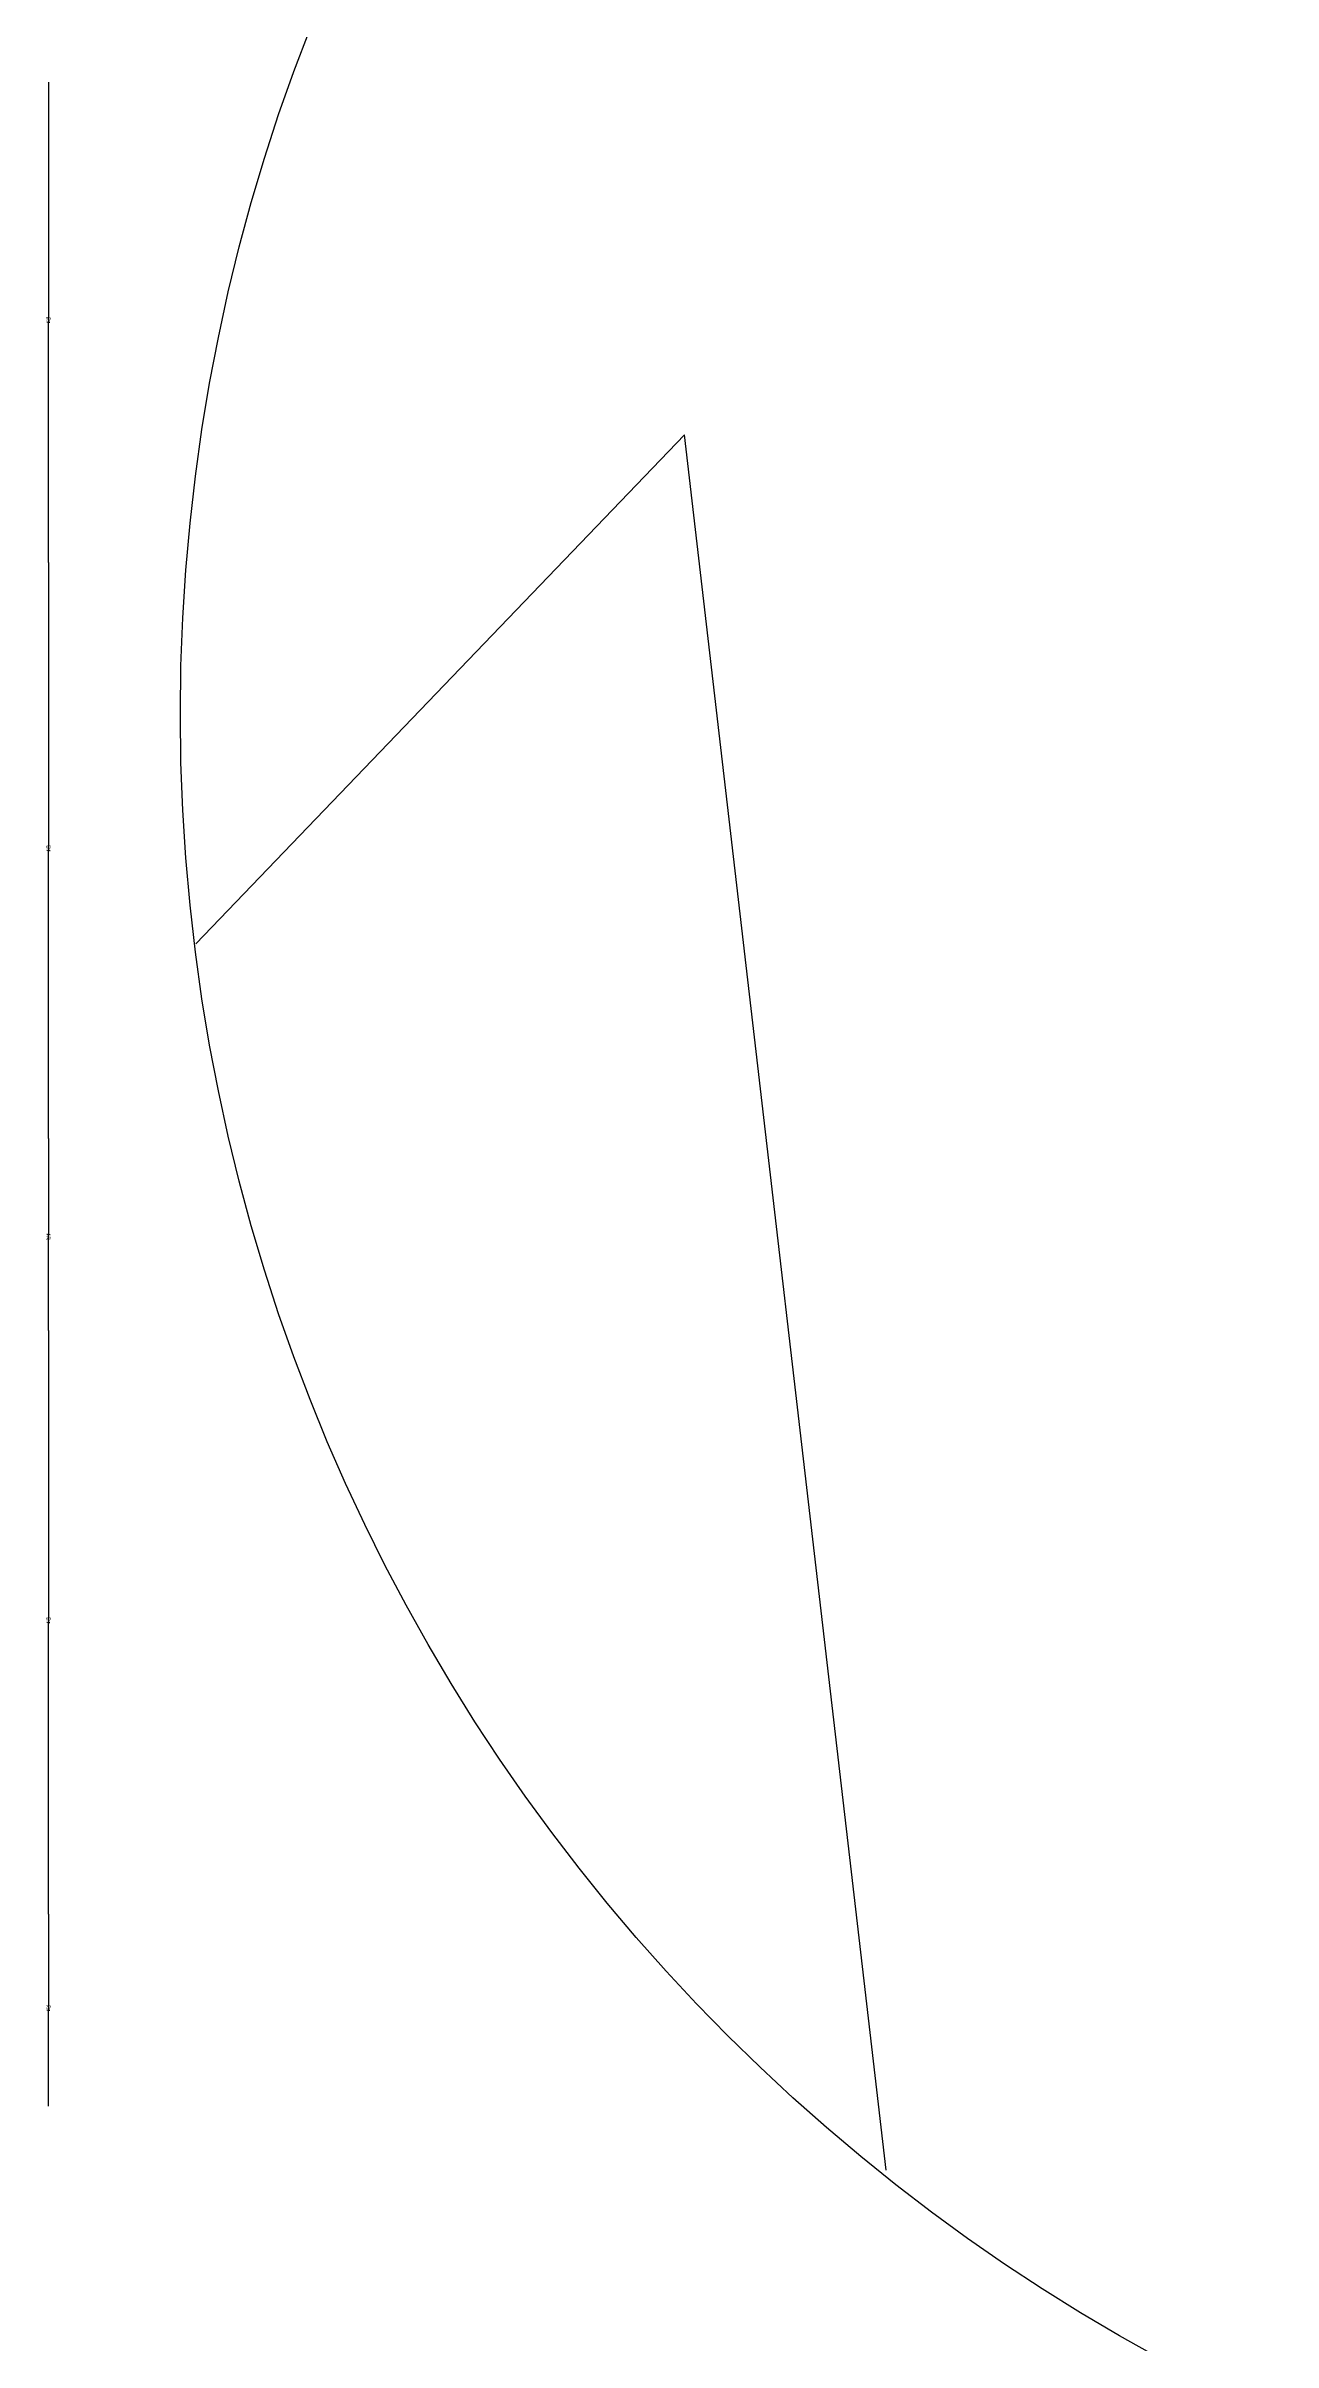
# Model space of a CAD drawing. Header units: metres. Extents: x 0 to 3549, y 0 to 4600.
# Drawn here: x 398 to 781, y 1551 to 2268 of the extents above; entities that cross this region are included whole.
import ezdxf

# ---------------------------------------------------------------- set-up
doc = ezdxf.new("R2010")
doc.units = ezdxf.units.M
doc.layers.add('BH', color=3, linetype='Continuous')
doc.layers.add('DIM', color=3, linetype='Continuous')
doc.dimstyles.get("Standard").update_dxf_attribs({"dimtxt": 2.5, "dimasz": 2.5, "dimexe": 1.25, "dimexo": 0.625, "dimtad": 1, "dimcen": 2.5, "dimazin": 3, "dimtfac": 1, "dimtmove": 0, "dimatfit": 3})

# ---------------------------------------------------------------- blocks, each defined once
blk = doc.blocks.new('*D4')
for p, q in [((398.82, 2106.7), (398.82, 2016.7)), ((398.57, 2016.7), (398.32, 2016.7)), ((398.82, 2016.7), (398.9, 2016.7)), ((398.9, 1926.7), (398.9, 2016.7)), ((399.15, 2016.7), (399.4, 2016.7))]:
    blk.add_line(p, q)
at = {"layer": 'Defpoints'}
for p in [(398.82, 2106.7), (398.82, 2016.7), (398.9, 1926.7)]:
    blk.add_point(p, dxfattribs=at)
at = {"layer": 'DIM', "insert": (398.86, 2017.825), "char_height": 1, "attachment_point": 5}
blk.add_mtext('60', dxfattribs=at)
blk = doc.blocks.new('*D12')
for p, q in [((398.82, 1866.7), (398.82, 1775.52)), ((398.57, 1775.52), (398.32, 1775.52)), ((398.82, 1684.33), (398.82, 1775.52)), ((398.82, 1775.52), (398.82, 1775.52)), ((399.07, 1775.52), (399.32, 1775.52))]:
    blk.add_line(p, q)
at = {"layer": 'Defpoints'}
for p in [(398.82, 1866.7), (398.82, 1775.52), (398.82, 1684.33)]:
    blk.add_point(p, dxfattribs=at)
at = {"layer": 'DIM', "insert": (398.82, 1776.645), "char_height": 1, "attachment_point": 5}
blk.add_mtext('60', dxfattribs=at)
blk = doc.blocks.new('*D13')
for p, q in [((398.82, 1684.33), (398.82, 1654.33)), ((398.57, 1654.33), (398.32, 1654.33)), ((398.82, 1624.33), (398.82, 1654.33)), ((398.82, 1654.33), (398.82, 1654.33)), ((399.07, 1654.33), (399.32, 1654.33))]:
    blk.add_line(p, q)
at = {"layer": 'Defpoints'}
for p in [(398.82, 1684.33), (398.82, 1654.33), (398.82, 1624.33)]:
    blk.add_point(p, dxfattribs=at)
at = {"layer": 'DIM', "insert": (398.82, 1655.455), "char_height": 1, "attachment_point": 5}
blk.add_mtext('20', dxfattribs=at)
blk = doc.blocks.new('*D14')
for p, q in [((398.9, 1926.7), (398.9, 1896.7)), ((398.57, 1896.7), (398.32, 1896.7)), ((398.82, 1866.7), (398.82, 1896.7)), ((398.9, 1896.7), (398.82, 1896.7)), ((399.15, 1896.7), (399.4, 1896.7))]:
    blk.add_line(p, q)
at = {"layer": 'Defpoints'}
for p in [(398.9, 1926.7), (398.9, 1896.7), (398.82, 1866.7)]:
    blk.add_point(p, dxfattribs=at)
at = {"layer": 'DIM', "insert": (398.86, 1895.575), "char_height": 1, "attachment_point": 5}
blk.add_mtext('20', dxfattribs=at)
blk = doc.blocks.new('*D24')
for p, q in [((398.82, 2256.7), (398.82, 2181.7)), ((398.57, 2181.7), (398.32, 2181.7)), ((398.82, 2106.7), (398.82, 2181.7)), ((398.82, 2181.7), (398.82, 2181.7)), ((399.07, 2181.7), (399.32, 2181.7))]:
    blk.add_line(p, q)
at = {"layer": 'Defpoints'}
for p in [(398.82, 2256.7), (398.82, 2181.7), (398.82, 2106.7)]:
    blk.add_point(p, dxfattribs=at)
at = {"layer": 'DIM', "insert": (398.82, 2182.825), "char_height": 1, "attachment_point": 5}
blk.add_mtext('50', dxfattribs=at)

msp = doc.modelspace()

# ---------------------------------------------------------------- hatches: boundary and pattern name
at = {"layer": 'BH'}
h = msp.add_hatch(dxfattribs=at)
h.set_pattern_fill('AR-CONC', scale=30)
h.paths.add_polyline_path([(440.06, 2059.28, 0.53), (1245.95, 1519.05, -0.14), (803.04, 2599.85, 0.3)])
h = msp.add_hatch(dxfattribs=at)
h.set_pattern_fill('ANSI31', scale=750)
h.paths.add_polyline_path([(803.04, 2599.85, 0.3), (440.06, 2059.28, 0.53), (1245.95, 1519.05, -0.14)])

# ---------------------------------------------------------------- linework, layer by layer
at = {"layer": 'DIM'}
msp.add_circle((1024.08, 2059.28), 584.02, dxfattribs=at)

# ---------------------------------------------------------------- dimensions: what is measured, and where the dimension line sits
for base, p1, p2, text, picture, middle in [((398.82, 2181.7), (398.82, 2256.7), (398.82, 2106.7), '50', '*D24', (398.82, 2182.825)), ((398.82, 2016.7), (398.82, 2106.7), (398.9, 1926.7), '60', '*D4', (398.86, 2017.825)), ((398.9, 1896.7), (398.9, 1926.7), (398.82, 1866.7), '20', '*D14', (398.86, 1895.575)), ((398.82, 1775.52), (398.82, 1866.7), (398.82, 1684.33), '60', '*D12', (398.82, 1776.645)), ((398.82, 1654.33), (398.82, 1684.33), (398.82, 1624.33), '20', '*D13', (398.82, 1655.455))]:
    dim = msp.add_linear_dim(base=base, p1=p1, p2=p2, text=text, dimstyle='Standard', dxfattribs=at)
    dim.commit()
    dim.dimension.update_dxf_attribs({"geometry": picture, "text_midpoint": middle})

# ---------------------------------------------------------------- leaders
msp.add_leader([(895.66, 1713.81), (688, 1395.11)], dimstyle='Standard', dxfattribs=at)

doc.saveas('drawing.dxf')
